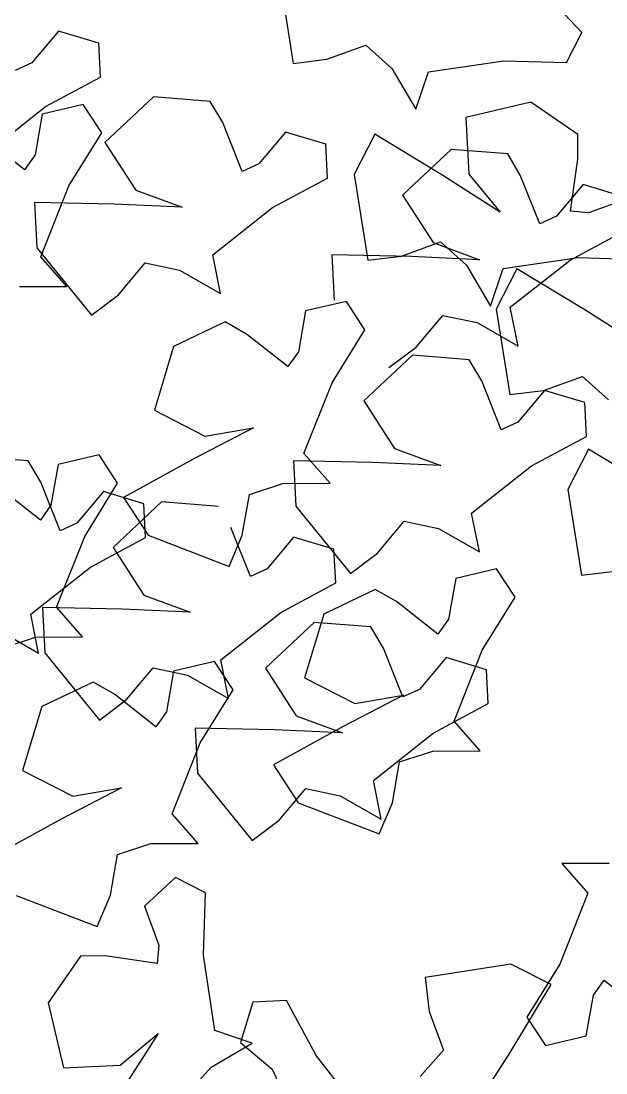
# Model space of a CAD drawing. Header units: millimetres. Extents: x 441156 to 441876, y 4514765 to 4515211.
# Drawn here: x 441440.216 to 441440.876, y 4514836.116 to 4514837.304 of the extents above; entities that cross this region are included whole.
import ezdxf

# ---------------------------------------------------------------- set-up
doc = ezdxf.new("R2010")
doc.units = ezdxf.units.MM
doc.layers.add('01_piscinas', color=254, linetype='Continuous')

msp = doc.modelspace()

# ---------------------------------------------------------------- linework, layer by layer
at = {"layer": '01_piscinas'}
for p, q in [((441440.50768112, 4514837.35334013, 0.00000053), (441440.52299604, 4514837.25655804, 0.00000053)), ((441440.84870854, 4514837.29140785, 0.00000053), (441440.81622084, 4514837.32608012, 0.00000053)), ((441440.25806628, 4514837.29304863, 0.00000053), (441440.22796792, 4514837.25719976, 0.00000053)), ((441440.30353759, 4514837.27926541, 0.00000053), (441440.25806628, 4514837.29304863, 0.00000053)), ((441440.83137436, 4514837.25737574, 0.00000053), (441440.84870854, 4514837.29140785, 0.00000053)), ((441440.3055418, 4514837.24112565, 0.00000053), (441440.30353759, 4514837.27926541, 0.00000053)), ((441440.5610579, 4514837.26122411, 0.00000053), (441440.60504828, 4514837.27722095, 0.00000053)), ((441440.60504828, 4514837.27722095, 0.00000053), (441440.63452376, 4514837.25083211, 0.00000053)), ((441440.22796792, 4514837.25719976, 0.00000053), (441440.20920461, 4514837.24855921, 0.00000053)), ((441440.52299604, 4514837.25655804, 0.00000053), (441440.5610579, 4514837.26122411, 0.00000053)), ((441440.67566332, 4514837.24703467, 0.00000053), (441440.76092072, 4514837.25948432, 0.00000053)), ((441440.76092072, 4514837.25948432, 0.00000053), (441440.83137436, 4514837.25737574, 0.00000053)), ((441440.63452376, 4514837.25083211, 0.00000053), (441440.66134136, 4514837.20471914, 0.00000053)), ((441440.66134136, 4514837.20471914, 0.00000053), (441440.67566332, 4514837.24703467, 0.00000053)), ((441440.24347288, 4514837.20772491, 0.00000053), (441440.3055418, 4514837.24112565, 0.00000053)), ((441440.28599359, 4514837.21006288, 0.00000053), (441440.23972268, 4514837.19926385, 0.00000053)), ((441440.30679917, 4514837.17803499, 0.00000053), (441440.28599359, 4514837.21006288, 0.00000053)), ((441440.36527562, 4514837.21859686, 0.00000053), (441440.31047348, 4514837.167032, 0.00000053)), ((441440.42936349, 4514837.2135774, 0.00000053), (441440.36527562, 4514837.21859686, 0.00000053)), ((441440.44352739, 4514837.18962253, 0.00000053), (441440.42936349, 4514837.2135774, 0.00000053)), ((441440.79121616, 4514837.21251914, 0.00000053), (441440.71797369, 4514837.19526374, 0.00000053)), ((441440.84420815, 4514837.17612822, 0.00000053), (441440.79121616, 4514837.21251914, 0.00000053)), ((441440.17586263, 4514837.1543145, 0.00000053), (441440.24347288, 4514837.20772491, 0.00000053)), ((441440.23972268, 4514837.19926385, 0.00000053), (441440.23158117, 4514837.15316864, 0.00000053)), ((441440.46550396, 4514837.13444611, 0.00000053), (441440.44352739, 4514837.18962253, 0.00000053)), ((441440.71797369, 4514837.19526374, 0.00000053), (441440.72111227, 4514837.13136512, 0.00000053)), ((441440.26974628, 4514837.11807464, 0.00000053), (441440.30679917, 4514837.17803499, 0.00000053)), ((441440.51436564, 4514837.17893552, 0.00000053), (441440.48426728, 4514837.14308666, 0.00000053)), ((441440.55983694, 4514837.1651523, 0.00000053), (441440.51436564, 4514837.17893552, 0.00000053)), ((441440.61515872, 4514837.17642939, 0.00000053), (441440.59196151, 4514837.13088642, 0.00000053)), ((441440.69192566, 4514837.12992649, 0.00000053), (441440.61515872, 4514837.17642939, 0.00000053)), ((441440.84449702, 4514837.14830075, 0.00000053), (441440.84420815, 4514837.17612822, 0.00000053)), ((441440.21965194, 4514837.13630404, 0.00000053), (441440.17303146, 4514837.17309994, 0.00000053)), ((441440.31047348, 4514837.167032, 0.00000053), (441440.34514089, 4514837.11326347, 0.00000053)), ((441440.56184116, 4514837.12701255, 0.00000053), (441440.55983694, 4514837.1651523, 0.00000053)), ((441440.23158117, 4514837.15316864, 0.00000053), (441440.21965194, 4514837.13630404, 0.00000053)), ((441440.7011702, 4514837.15931142, 0.00000053), (441440.64636806, 4514837.10774657, 0.00000053)), ((441440.76525807, 4514837.15429196, 0.00000053), (441440.7011702, 4514837.15931142, 0.00000053)), ((441440.77942198, 4514837.13033709, 0.00000053), (441440.76525807, 4514837.15429196, 0.00000053)), ((441440.48426728, 4514837.14308666, 0.00000053), (441440.46550396, 4514837.13444611, 0.00000053)), ((441440.83594107, 4514837.08952828, 0.00000053), (441440.84449702, 4514837.14830075, 0.00000053)), ((441440.49977223, 4514837.09361181, 0.00000053), (441440.56184116, 4514837.12701255, 0.00000053)), ((441440.59196151, 4514837.13088642, 0.00000053), (441440.60727644, 4514837.03410434, 0.00000053)), ((441440.75680513, 4514837.08847958, 0.00000053), (441440.69192566, 4514837.12992649, 0.00000053)), ((441440.72111227, 4514837.13136512, 0.00000053), (441440.75680513, 4514837.08847958, 0.00000053)), ((441440.80139854, 4514837.07516067, 0.00000053), (441440.77942198, 4514837.13033709, 0.00000053)), ((441440.23789929, 4514837.03801474, 0.00000053), (441440.26974628, 4514837.11807464, 0.00000053)), ((441440.85026022, 4514837.11965009, 0.00000053), (441440.82016186, 4514837.08380122, 0.00000053)), ((441440.89573152, 4514837.10586687, 0.00000053), (441440.85026022, 4514837.11965009, 0.00000053)), ((441440.34514089, 4514837.11326347, 0.00000053), (441440.39749458, 4514837.09396993, 0.00000053)), ((441440.64636806, 4514837.10774657, 0.00000053), (441440.68103547, 4514837.05397803, 0.00000053)), ((441440.90050123, 4514837.10362641, 0.00000053), (441440.85651086, 4514837.08762956, 0.00000053)), ((441440.23085029, 4514837.0993135, 0.00000053), (441440.2335324, 4514837.04827353, 0.00000053)), ((441440.32058386, 4514837.09742427, 0.00000053), (441440.23085029, 4514837.0993135, 0.00000053)), ((441440.39749458, 4514837.09396993, 0.00000053), (441440.32058386, 4514837.09742427, 0.00000053)), ((441440.43216198, 4514837.0402014, 0.00000053), (441440.49977223, 4514837.09361181, 0.00000053)), ((441440.82016186, 4514837.08380122, 0.00000053), (441440.80139854, 4514837.07516067, 0.00000053)), ((441440.85651086, 4514837.08762956, 0.00000053), (441440.83594107, 4514837.08952828, 0.00000053)), ((441440.83566681, 4514837.03432637, 0.00000053), (441440.89773574, 4514837.06772711, 0.00000053)), ((441440.2335324, 4514837.04827353, 0.00000053), (441440.29518655, 4514836.97211524, 0.00000053)), ((441440.6453383, 4514837.0387704, 0.00000053), (441440.68932867, 4514837.05476725, 0.00000053)), ((441440.68103547, 4514837.05397803, 0.00000053), (441440.73338916, 4514837.0346845, 0.00000053)), ((441440.68932867, 4514837.05476725, 0.00000053), (441440.71880415, 4514837.0283784, 0.00000053)), ((441440.26738463, 4514837.00445379, 0.00000053), (441440.23789929, 4514837.03801474, 0.00000053)), ((441440.44091657, 4514836.99639409, 0.00000053), (441440.43216198, 4514837.0402014, 0.00000053)), ((441440.56674487, 4514837.04002806, 0.00000053), (441440.56942698, 4514836.98898809, 0.00000053)), ((441440.65647844, 4514837.03813884, 0.00000053), (441440.56674487, 4514837.04002806, 0.00000053)), ((441440.60727644, 4514837.03410434, 0.00000053), (441440.6453383, 4514837.0387704, 0.00000053)), ((441440.73338916, 4514837.0346845, 0.00000053), (441440.65647844, 4514837.03813884, 0.00000053)), ((441440.75994372, 4514837.02458096, 0.00000053), (441440.84520111, 4514837.03703061, 0.00000053)), ((441440.76805656, 4514836.98091596, 0.00000053), (441440.83566681, 4514837.03432637, 0.00000053)), ((441440.84520111, 4514837.03703061, 0.00000053), (441440.91565475, 4514837.03492203, 0.00000053)), ((441440.32581606, 4514836.9951871, 0.00000053), (441440.35591442, 4514837.03103597, 0.00000053)), ((441440.35591442, 4514837.03103597, 0.00000053), (441440.39463535, 4514837.02292029, 0.00000053)), ((441440.39463535, 4514837.02292029, 0.00000053), (441440.44091657, 4514836.99639409, 0.00000053)), ((441440.71880415, 4514837.0283784, 0.00000053), (441440.74562175, 4514836.98226543, 0.00000053)), ((441440.74562175, 4514836.98226543, 0.00000053), (441440.75994372, 4514837.02458096, 0.00000053)), ((441440.77535909, 4514837.02453304, 0.00000053), (441440.75216187, 4514836.97899007, 0.00000053)), ((441440.85212602, 4514836.97803014, 0.00000053), (441440.77535909, 4514837.02453304, 0.00000053)), ((441440.21404083, 4514837.00428555, 0.00000053), (441440.26738463, 4514837.00445379, 0.00000053)), ((441440.29518655, 4514836.97211524, 0.00000053), (441440.32581606, 4514836.9951871, 0.00000053)), ((441440.58323679, 4514836.98763348, 0.00000053), (441440.53696588, 4514836.97683444, 0.00000053)), ((441440.60404237, 4514836.95560558, 0.00000053), (441440.58323679, 4514836.98763348, 0.00000053)), ((441440.53696588, 4514836.97683444, 0.00000053), (441440.52882436, 4514836.93073924, 0.00000053)), ((441440.75216187, 4514836.97899007, 0.00000053), (441440.7674768, 4514836.88220798, 0.00000053)), ((441440.77681115, 4514836.93710866, 0.00000053), (441440.76805656, 4514836.98091596, 0.00000053)), ((441440.91700549, 4514836.93658323, 0.00000053), (441440.85212602, 4514836.97803014, 0.00000053)), ((441440.44603092, 4514836.96433411, 0.00000053), (441440.38801947, 4514836.93663716, 0.00000053)), ((441440.47027466, 4514836.95067054, 0.00000053), (441440.44603092, 4514836.96433411, 0.00000053)), ((441440.66171064, 4514836.93590167, 0.00000053), (441440.691809, 4514836.97175053, 0.00000053)), ((441440.691809, 4514836.97175053, 0.00000053), (441440.73052994, 4514836.96363486, 0.00000053)), ((441440.73052994, 4514836.96363486, 0.00000053), (441440.77681115, 4514836.93710866, 0.00000053)), ((441440.51689513, 4514836.91387464, 0.00000053), (441440.47027466, 4514836.95067054, 0.00000053)), ((441440.56698948, 4514836.89564523, 0.00000053), (441440.60404237, 4514836.95560558, 0.00000053)), ((441440.38801947, 4514836.93663716, 0.00000053), (441440.36634185, 4514836.86457962, 0.00000053)), ((441440.52882436, 4514836.93073924, 0.00000053), (441440.51689513, 4514836.91387464, 0.00000053)), ((441440.6575822, 4514836.92666399, 0.00000053), (441440.60278006, 4514836.87509914, 0.00000053)), ((441440.63108113, 4514836.9128298, 0.00000053), (441440.66171064, 4514836.93590167, 0.00000053)), ((441440.72167007, 4514836.92164453, 0.00000053), (441440.6575822, 4514836.92666399, 0.00000053)), ((441440.73583397, 4514836.89768966, 0.00000053), (441440.72167007, 4514836.92164453, 0.00000053)), ((441440.80553866, 4514836.88687405, 0.00000053), (441440.84952904, 4514836.90287089, 0.00000053)), ((441440.84952904, 4514836.90287089, 0.00000053), (441440.87900451, 4514836.87648205, 0.00000053)), ((441440.53514248, 4514836.81558534, 0.00000053), (441440.56698948, 4514836.89564523, 0.00000053)), ((441440.75781054, 4514836.84251324, 0.00000053), (441440.73583397, 4514836.89768966, 0.00000053)), ((441440.7674768, 4514836.88220798, 0.00000053), (441440.80553866, 4514836.88687405, 0.00000053)), ((441440.80667222, 4514836.88700266, 0.00000053), (441440.77657386, 4514836.85115379, 0.00000053)), ((441440.85214352, 4514836.87321944, 0.00000053), (441440.80667222, 4514836.88700266, 0.00000053)), ((441440.60278006, 4514836.87509914, 0.00000053), (441440.63744747, 4514836.82133061, 0.00000053)), ((441440.85414774, 4514836.83507968, 0.00000053), (441440.85214352, 4514836.87321944, 0.00000053)), ((441440.36634185, 4514836.86457962, 0.00000053), (441440.42324897, 4514836.8353484, 0.00000053)), ((441440.47823536, 4514836.84481655, 0.00000053), (441440.40990155, 4514836.80935274, 0.00000053)), ((441440.42324897, 4514836.8353484, 0.00000053), (441440.47823536, 4514836.84481655, 0.00000053)), ((441440.77657386, 4514836.85115379, 0.00000053), (441440.75781054, 4514836.84251324, 0.00000053)), ((441440.79207881, 4514836.80167894, 0.00000053), (441440.85414774, 4514836.83507968, 0.00000053)), ((441440.63744747, 4514836.82133061, 0.00000053), (441440.68980116, 4514836.80203707, 0.00000053)), ((441440.8563415, 4514836.82046834, 0.00000053), (441440.83314429, 4514836.77492538, 0.00000053)), ((441440.93310844, 4514836.77396544, 0.00000053), (441440.8563415, 4514836.82046834, 0.00000053)), ((441440.22381898, 4514836.80741611, 0.00000053), (441440.15973111, 4514836.81243557, 0.00000053)), ((441440.23798288, 4514836.78346125, 0.00000053), (441440.22381898, 4514836.80741611, 0.00000053)), ((441440.30387159, 4514836.81405319, 0.00000053), (441440.25760067, 4514836.80325415, 0.00000053)), ((441440.32467716, 4514836.78202529, 0.00000053), (441440.30387159, 4514836.81405319, 0.00000053)), ((441440.40990155, 4514836.80935274, 0.00000053), (441440.33124539, 4514836.76612207, 0.00000053)), ((441440.52315687, 4514836.80738063, 0.00000053), (441440.52583897, 4514836.75634066, 0.00000053)), ((441440.61289044, 4514836.80549141, 0.00000053), (441440.52315687, 4514836.80738063, 0.00000053)), ((441440.56462783, 4514836.78202439, 0.00000053), (441440.53514248, 4514836.81558534, 0.00000053)), ((441440.68980116, 4514836.80203707, 0.00000053), (441440.61289044, 4514836.80549141, 0.00000053)), ((441440.25760067, 4514836.80325415, 0.00000053), (441440.24945916, 4514836.75715894, 0.00000053)), ((441440.72446856, 4514836.74826853, 0.00000053), (441440.79207881, 4514836.80167894, 0.00000053)), ((441440.25995945, 4514836.72828482, 0.00000053), (441440.23798288, 4514836.78346125, 0.00000053)), ((441440.28762427, 4514836.72206494, 0.00000053), (441440.32467716, 4514836.78202529, 0.00000053)), ((441440.47369288, 4514836.76952406, 0.00000053), (441440.51128402, 4514836.78185615, 0.00000053)), ((441440.51128402, 4514836.78185615, 0.00000053), (441440.56462783, 4514836.78202439, 0.00000053)), ((441440.23752993, 4514836.74029435, 0.00000053), (441440.19090945, 4514836.77709025, 0.00000053)), ((441440.30882113, 4514836.77277424, 0.00000053), (441440.27872276, 4514836.73692538, 0.00000053)), ((441440.35429243, 4514836.75899102, 0.00000053), (441440.30882113, 4514836.77277424, 0.00000053)), ((441440.83314429, 4514836.77492538, 0.00000053), (441440.84845921, 4514836.67814329, 0.00000053)), ((441440.37441687, 4514836.76098965, 0.00000053), (441440.31961473, 4514836.7094248, 0.00000053)), ((441440.33124539, 4514836.76612207, 0.00000053), (441440.35908815, 4514836.72326121, 0.00000053)), ((441440.35629664, 4514836.72085126, 0.00000053), (441440.35429243, 4514836.75899102, 0.00000053)), ((441440.43850474, 4514836.7559702, 0.00000053), (441440.37441687, 4514836.76098965, 0.00000053)), ((441440.46555136, 4514836.72342885, 0.00000053), (441440.47369288, 4514836.76952406, 0.00000053)), ((441440.24945916, 4514836.75715894, 0.00000053), (441440.23752993, 4514836.74029435, 0.00000053)), ((441440.52583897, 4514836.75634066, 0.00000053), (441440.58749313, 4514836.68018238, 0.00000053)), ((441440.73322315, 4514836.70446123, 0.00000053), (441440.72446856, 4514836.74826853, 0.00000053)), ((441440.27872276, 4514836.73692538, 0.00000053), (441440.25995945, 4514836.72828482, 0.00000053)), ((441440.61812264, 4514836.70325424, 0.00000053), (441440.648221, 4514836.7391031, 0.00000053)), ((441440.648221, 4514836.7391031, 0.00000053), (441440.68694193, 4514836.73098743, 0.00000053)), ((441440.35908815, 4514836.72326121, 0.00000053), (441440.45056136, 4514836.68813328, 0.00000053)), ((441440.45056136, 4514836.68813328, 0.00000053), (441440.46555136, 4514836.72342885, 0.00000053)), ((441440.47464521, 4514836.67683891, 0.00000053), (441440.45266864, 4514836.73201533, 0.00000053)), ((441440.68694193, 4514836.73098743, 0.00000053), (441440.73322315, 4514836.70446123, 0.00000053)), ((441440.25577728, 4514836.64200505, 0.00000053), (441440.28762427, 4514836.72206494, 0.00000053)), ((441440.29422772, 4514836.68745052, 0.00000053), (441440.35629664, 4514836.72085126, 0.00000053)), ((441440.52350689, 4514836.72132832, 0.00000053), (441440.49340852, 4514836.68547946, 0.00000053)), ((441440.56897819, 4514836.7075451, 0.00000053), (441440.52350689, 4514836.72132832, 0.00000053)), ((441440.31961473, 4514836.7094248, 0.00000053), (441440.35428213, 4514836.65565627, 0.00000053)), ((441440.5709824, 4514836.66940534, 0.00000053), (441440.56897819, 4514836.7075451, 0.00000053)), ((441440.58749313, 4514836.68018238, 0.00000053), (441440.61812264, 4514836.70325424, 0.00000053)), ((441440.22661747, 4514836.63404012, 0.00000053), (441440.29422772, 4514836.68745052, 0.00000053)), ((441440.49340852, 4514836.68547946, 0.00000053), (441440.47464521, 4514836.67683891, 0.00000053)), ((441440.75269447, 4514836.68534488, 0.00000053), (441440.70642355, 4514836.67454585, 0.00000053)), ((441440.77350005, 4514836.65331699, 0.00000053), (441440.75269447, 4514836.68534488, 0.00000053)), ((441440.84845921, 4514836.67814329, 0.00000053), (441440.88652107, 4514836.68280935, 0.00000053)), ((441440.50891348, 4514836.63600461, 0.00000053), (441440.5709824, 4514836.66940534, 0.00000053)), ((441440.70642355, 4514836.67454585, 0.00000053), (441440.69828204, 4514836.62845064, 0.00000053)), ((441440.35428213, 4514836.65565627, 0.00000053), (441440.40663582, 4514836.63636273, 0.00000053)), ((441440.6154886, 4514836.66204551, 0.00000053), (441440.55747714, 4514836.63434856, 0.00000053)), ((441440.63973233, 4514836.64838194, 0.00000053), (441440.6154886, 4514836.66204551, 0.00000053)), ((441440.73644715, 4514836.59335664, 0.00000053), (441440.77350005, 4514836.65331699, 0.00000053)), ((441440.23999153, 4514836.6417063, 0.00000053), (441440.24267364, 4514836.59066632, 0.00000053)), ((441440.3297251, 4514836.63981707, 0.00000053), (441440.23999153, 4514836.6417063, 0.00000053)), ((441440.28526262, 4514836.6084441, 0.00000053), (441440.25577728, 4514836.64200505, 0.00000053)), ((441440.40663582, 4514836.63636273, 0.00000053), (441440.3297251, 4514836.63981707, 0.00000053)), ((441440.68635281, 4514836.61158604, 0.00000053), (441440.63973233, 4514836.64838194, 0.00000053)), ((441440.23537205, 4514836.59023281, 0.00000053), (441440.22661747, 4514836.63404012, 0.00000053)), ((441440.44130323, 4514836.5825942, 0.00000053), (441440.50891348, 4514836.63600461, 0.00000053)), ((441440.55747714, 4514836.63434856, 0.00000053), (441440.53579952, 4514836.56229102, 0.00000053)), ((441440.69828204, 4514836.62845064, 0.00000053), (441440.68635281, 4514836.61158604, 0.00000053)), ((441440.18909084, 4514836.61675901, 0.00000053), (441440.23537205, 4514836.59023281, 0.00000053)), ((441440.54658204, 4514836.62475565, 0.00000053), (441440.4917799, 4514836.5731908, 0.00000053)), ((441440.61066991, 4514836.61973619, 0.00000053), (441440.54658204, 4514836.62475565, 0.00000053)), ((441440.62483381, 4514836.59578132, 0.00000053), (441440.61066991, 4514836.61973619, 0.00000053)), ((441440.19432767, 4514836.59594377, 0.00000053), (441440.23191882, 4514836.60827586, 0.00000053)), ((441440.23191882, 4514836.60827586, 0.00000053), (441440.28526262, 4514836.6084441, 0.00000053)), ((441440.64681038, 4514836.5406049, 0.00000053), (441440.62483381, 4514836.59578132, 0.00000053)), ((441440.70460016, 4514836.51329674, 0.00000053), (441440.73644715, 4514836.59335664, 0.00000053)), ((441440.24267364, 4514836.59066632, 0.00000053), (441440.3043278, 4514836.51450804, 0.00000053)), ((441440.43429886, 4514836.58068663, 0.00000053), (441440.38802794, 4514836.5698876, 0.00000053)), ((441440.45510444, 4514836.54865874, 0.00000053), (441440.43429886, 4514836.58068663, 0.00000053)), ((441440.45005781, 4514836.53878689, 0.00000053), (441440.44130323, 4514836.5825942, 0.00000053)), ((441440.69567206, 4514836.58509432, 0.00000053), (441440.6655737, 4514836.54924545, 0.00000053)), ((441440.74114336, 4514836.5713111, 0.00000053), (441440.69567206, 4514836.58509432, 0.00000053)), ((441440.33495731, 4514836.5375799, 0.00000053), (441440.36505567, 4514836.57342876, 0.00000053)), ((441440.36505567, 4514836.57342876, 0.00000053), (441440.4037766, 4514836.56531309, 0.00000053)), ((441440.38802794, 4514836.5698876, 0.00000053), (441440.37988643, 4514836.52379239, 0.00000053)), ((441440.4917799, 4514836.5731908, 0.00000053), (441440.52644731, 4514836.51942226, 0.00000053)), ((441440.74314758, 4514836.53317134, 0.00000053), (441440.74114336, 4514836.5713111, 0.00000053)), ((441440.29709299, 4514836.55738727, 0.00000053), (441440.23908153, 4514836.52969031, 0.00000053)), ((441440.32133672, 4514836.54372369, 0.00000053), (441440.29709299, 4514836.55738727, 0.00000053)), ((441440.4037766, 4514836.56531309, 0.00000053), (441440.45005781, 4514836.53878689, 0.00000053)), ((441440.53579952, 4514836.56229102, 0.00000053), (441440.59270665, 4514836.5330598, 0.00000053)), ((441440.41805154, 4514836.48869839, 0.00000053), (441440.45510444, 4514836.54865874, 0.00000053)), ((441440.6655737, 4514836.54924545, 0.00000053), (441440.64681038, 4514836.5406049, 0.00000053)), ((441440.3043278, 4514836.51450804, 0.00000053), (441440.33495731, 4514836.5375799, 0.00000053)), ((441440.3679572, 4514836.50692779, 0.00000053), (441440.32133672, 4514836.54372369, 0.00000053)), ((441440.64769304, 4514836.54252796, 0.00000053), (441440.57935923, 4514836.50706414, 0.00000053)), ((441440.59270665, 4514836.5330598, 0.00000053), (441440.64769304, 4514836.54252796, 0.00000053)), ((441440.68107865, 4514836.4997706, 0.00000053), (441440.74314758, 4514836.53317134, 0.00000053)), ((441440.23908153, 4514836.52969031, 0.00000053), (441440.21740391, 4514836.45763277, 0.00000053)), ((441440.37988643, 4514836.52379239, 0.00000053), (441440.3679572, 4514836.50692779, 0.00000053)), ((441440.52644731, 4514836.51942226, 0.00000053), (441440.578801, 4514836.50012873, 0.00000053)), ((441440.7340855, 4514836.47973579, 0.00000053), (441440.70460016, 4514836.51329674, 0.00000053)), ((441440.41215671, 4514836.50547229, 0.00000053), (441440.41483882, 4514836.45443232, 0.00000053)), ((441440.50189028, 4514836.50358307, 0.00000053), (441440.41215671, 4514836.50547229, 0.00000053)), ((441440.57935923, 4514836.50706414, 0.00000053), (441440.50070307, 4514836.46383347, 0.00000053)), ((441440.578801, 4514836.50012873, 0.00000053), (441440.50189028, 4514836.50358307, 0.00000053)), ((441440.6134684, 4514836.44636019, 0.00000053), (441440.68107865, 4514836.4997706, 0.00000053)), ((441440.38620455, 4514836.40863849, 0.00000053), (441440.41805154, 4514836.48869839, 0.00000053)), ((441440.64315055, 4514836.46723546, 0.00000053), (441440.6807417, 4514836.47956755, 0.00000053)), ((441440.6807417, 4514836.47956755, 0.00000053), (441440.7340855, 4514836.47973579, 0.00000053)), ((441440.50070307, 4514836.46383347, 0.00000053), (441440.52854583, 4514836.42097262, 0.00000053)), ((441440.63500904, 4514836.42114026, 0.00000053), (441440.64315055, 4514836.46723546, 0.00000053)), ((441440.21740391, 4514836.45763277, 0.00000053), (441440.27431104, 4514836.42840156, 0.00000053)), ((441440.41483882, 4514836.45443232, 0.00000053), (441440.47649297, 4514836.37827404, 0.00000053)), ((441440.32929743, 4514836.43786971, 0.00000053), (441440.26096362, 4514836.4024059, 0.00000053)), ((441440.27431104, 4514836.42840156, 0.00000053), (441440.32929743, 4514836.43786971, 0.00000053)), ((441440.50712248, 4514836.4013459, 0.00000053), (441440.53722084, 4514836.43719476, 0.00000053)), ((441440.53722084, 4514836.43719476, 0.00000053), (441440.57594178, 4514836.42907909, 0.00000053)), ((441440.62222299, 4514836.40255289, 0.00000053), (441440.6134684, 4514836.44636019, 0.00000053)), ((441440.57594178, 4514836.42907909, 0.00000053), (441440.62222299, 4514836.40255289, 0.00000053)), ((441440.52854583, 4514836.42097262, 0.00000053), (441440.62001904, 4514836.38584469, 0.00000053)), ((441440.62001904, 4514836.38584469, 0.00000053), (441440.63500904, 4514836.42114026, 0.00000053)), ((441440.26096362, 4514836.4024059, 0.00000053), (441440.18230746, 4514836.35917522, 0.00000053)), ((441440.4156899, 4514836.37507755, 0.00000053), (441440.38620455, 4514836.40863849, 0.00000053)), ((441440.47649297, 4514836.37827404, 0.00000053), (441440.50712248, 4514836.4013459, 0.00000053)), ((441440.32475494, 4514836.36257721, 0.00000053), (441440.36234609, 4514836.3749093, 0.00000053)), ((441440.36234609, 4514836.3749093, 0.00000053), (441440.4156899, 4514836.37507755, 0.00000053)), ((441440.31661343, 4514836.31648201, 0.00000053), (441440.32475494, 4514836.36257721, 0.00000053)), ((441440.8796176, 4514836.35261668, 0.00000053), (441440.8262738, 4514836.35244844, 0.00000053)), ((441440.8262738, 4514836.35244844, 0.00000053), (441440.85575914, 4514836.31888749, 0.00000053)), ((441440.38995748, 4514836.33662843, 0.00000053), (441440.35528521, 4514836.30414073, 0.00000053)), ((441440.42398958, 4514836.31929425, 0.00000053), (441440.38995748, 4514836.33662843, 0.00000053)), ((441440.42188101, 4514836.24884061, 0.00000053), (441440.42398958, 4514836.31929425, 0.00000053)), ((441440.85575914, 4514836.31888749, 0.00000053), (441440.82391215, 4514836.23882759, 0.00000053)), ((441440.21015022, 4514836.31631437, 0.00000053), (441440.30162343, 4514836.28118644, 0.00000053)), ((441440.30162343, 4514836.28118644, 0.00000053), (441440.31661343, 4514836.31648201, 0.00000053)), ((441440.35528521, 4514836.30414073, 0.00000053), (441440.37128205, 4514836.26015035, 0.00000053)), ((441440.37128205, 4514836.26015035, 0.00000053), (441440.36938333, 4514836.23958057, 0.00000053)), ((441440.28278339, 4514836.24784765, 0.00000053), (441440.24639248, 4514836.19485566, 0.00000053)), ((441440.31061086, 4514836.24813652, 0.00000053), (441440.28278339, 4514836.24784765, 0.00000053)), ((441440.36938333, 4514836.23958057, 0.00000053), (441440.31061086, 4514836.24813652, 0.00000053)), ((441440.43433065, 4514836.16358321, 0.00000053), (441440.42188101, 4514836.24884061, 0.00000053)), ((441440.76874826, 4514836.23878156, 0.00000053), (441440.67196617, 4514836.22346663, 0.00000053)), ((441440.81429123, 4514836.21558435, 0.00000053), (441440.76874826, 4514836.23878156, 0.00000053)), ((441440.82391215, 4514836.23882759, 0.00000053), (441440.78685926, 4514836.17886724, 0.00000053)), ((441440.67196617, 4514836.22346663, 0.00000053), (441440.67663224, 4514836.18540477, 0.00000053)), ((441440.76778833, 4514836.13881741, 0.00000053), (441440.81429123, 4514836.21558435, 0.00000053)), ((441440.86207726, 4514836.20373359, 0.00000053), (441440.87400649, 4514836.22059819, 0.00000053)), ((441440.87400649, 4514836.22059819, 0.00000053), (441440.92062697, 4514836.18380229, 0.00000053)), ((441440.85393575, 4514836.15763839, 0.00000053), (441440.86207726, 4514836.20373359, 0.00000053)), ((441440.24639248, 4514836.19485566, 0.00000053), (441440.26364788, 4514836.12161319, 0.00000053)), ((441440.47728614, 4514836.19560723, 0.00000053), (441440.46350292, 4514836.15013592, 0.00000053)), ((441440.5154259, 4514836.19761144, 0.00000053), (441440.47728614, 4514836.19560723, 0.00000053)), ((441440.54882664, 4514836.13554252, 0.00000053), (441440.5154259, 4514836.19761144, 0.00000053)), ((441440.67663224, 4514836.18540477, 0.00000053), (441440.69262908, 4514836.1414144, 0.00000053)), ((441440.78685926, 4514836.17886724, 0.00000053), (441440.80766484, 4514836.14683935, 0.00000053)), ((441440.3275465, 4514836.12475177, 0.00000053), (441440.37043203, 4514836.16044463, 0.00000053)), ((441440.37043203, 4514836.16044463, 0.00000053), (441440.32898513, 4514836.09556516, 0.00000053)), ((441440.47664619, 4514836.14926125, 0.00000053), (441440.43433065, 4514836.16358321, 0.00000053)), ((441440.80766484, 4514836.14683935, 0.00000053), (441440.85393575, 4514836.15763839, 0.00000053)), ((441440.43053322, 4514836.12244365, 0.00000053), (441440.47664619, 4514836.14926125, 0.00000053)), ((441440.46350292, 4514836.15013592, 0.00000053), (441440.49935179, 4514836.12003756, 0.00000053)), ((441440.69262908, 4514836.1414144, 0.00000053), (441440.66624024, 4514836.11193892, 0.00000053)), ((441440.60223705, 4514836.06793227, 0.00000053), (441440.54882664, 4514836.13554252, 0.00000053)), ((441440.72634142, 4514836.07393794, 0.00000053), (441440.76778833, 4514836.13881741, 0.00000053)), ((441440.26364788, 4514836.12161319, 0.00000053), (441440.3275465, 4514836.12475177, 0.00000053)), ((441440.40414437, 4514836.09296817, 0.00000053), (441440.43053322, 4514836.12244365, 0.00000053)), ((441440.49935179, 4514836.12003756, 0.00000053), (441440.50799234, 4514836.10127425, 0.00000053))]:
    msp.add_line(p, q, dxfattribs=at)

doc.saveas('drawing.dxf')
